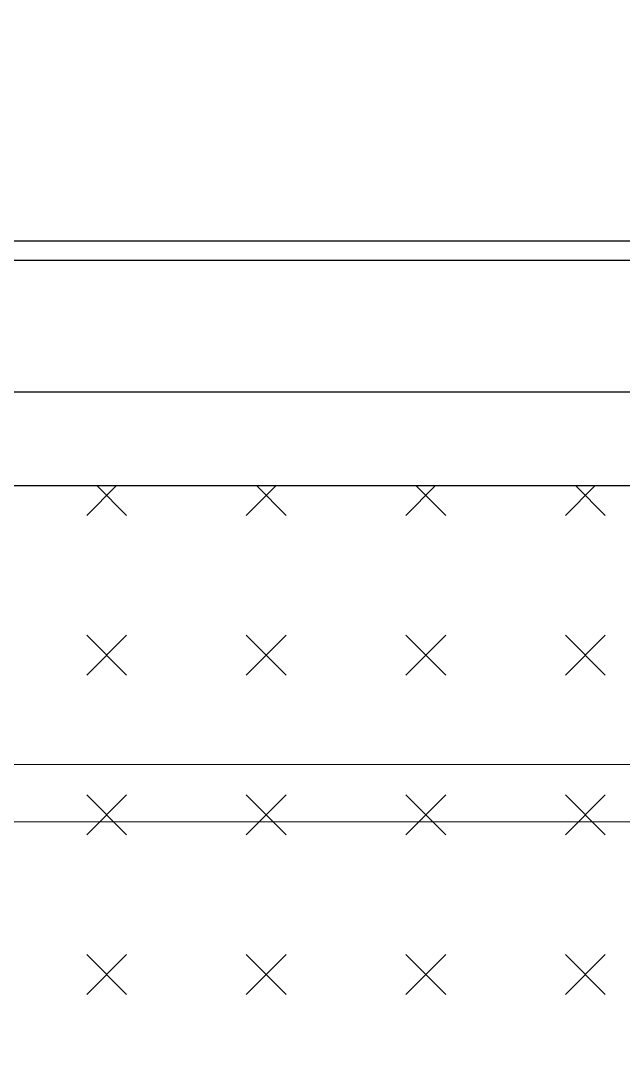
# Model space of a CAD drawing. Header units: millimetres. Extents: x 13515 to 183937, y -33900 to -660.
# Drawn here: x 121450.84 to 121463.38, y -19632.48 to -19611.1 of the extents above; entities that cross this region are included whole.
import ezdxf

# ---------------------------------------------------------------- set-up
doc = ezdxf.new("R2010")
doc.units = ezdxf.units.MM
doc.header["$LTSCALE"] = 100
doc.header["$MEASUREMENT"] = 0
doc.linetypes.add('HIDDEN2', pattern=[0.1875, 0.125, -0.0625])
doc.layers.get('0').update_dxf_attribs({"linetype": 'CONTINUOUS'})
for name, color, linetype in [('A0-000 XR 평면도$0$도크레벨러', 8, 'CONTINUOUS'), ('ELE7 (0.07)', 8, 'CONTINUOUS'), ('ELE9', 9, 'CONTINUOUS'), ('OVERHEAD DOOR - 1', 4, 'CONTINUOUS'), ('OVERHEAD DOOR - ELE', 9, 'CONTINUOUS'), ('주차-화물', 251, 'CONTINUOUS')]:
    doc.layers.add(name, color=color, linetype=linetype)

# ---------------------------------------------------------------- blocks, each defined once
blk = doc.blocks.new('A$C9dd89177')
at = {"layer": '주차-화물', "ltscale": 0.1}
blk.add_lwpolyline([(0, 0), (11000, 0), (11000, 3250), (0, 3250), (0, 0), (11000, 3250)], dxfattribs=at)
blk = doc.blocks.new('A$Ca9da7916')
at = {"layer": 'ELE7 (0.07)', "ltscale": 0.002}
blk.add_line((227, 4275), (227, 6725), dxfattribs=at)
at = {"layer": 'OVERHEAD DOOR - 1', "lineweight": 0}
for p, q in [((722, 6770.4), (722, 4229.6)), ((798, 4229.6), (798, 6770.4))]:
    blk.add_line(p, q, dxfattribs=at)
at = {"layer": 'OVERHEAD DOOR - ELE', "ltscale": 0.002}
blk.add_line((27, 6725), (27, 4275), dxfattribs=at)
blk = doc.blocks.new('A0-000 XR 평면도$0$A$C38510432')
at = {"layer": 'A0-000 XR 평면도$0$도크레벨러', "ltscale": 0.1}
h = blk.add_hatch(dxfattribs=at)
h.set_pattern_fill('CROSS', color=256, scale=600, angle=45)
h.set_pattern_definition([(45, (-8091212.42, -1472050.7), (1e-14, 212.1320344), [75, -225]), (135, (-8091159.39, -1472050.7), (-212.1320344, 3e-14), [75, -225])])
h.paths.add_polyline_path([(0, 1950), (2950, 1950), (2950, 50), (0, 50)])
for points in [[(0, 2000), (3000, 2000), (3000, 0), (0, 0)], [(0, 1950), (2950, 1950), (2950, 50), (0, 50)]]:
    blk.add_lwpolyline(points, close=True, dxfattribs=at)
blk = doc.blocks.new('FGHJ')
at = {"layer": 'ELE9', "linetype": 'HIDDEN2'}
blk.add_lwpolyline([(37195449.1, 67346.3), (37195449.1, 40346.3), (37042549.1, 40346.3), (37042549.1, 51346.3), (37030449.1, 51346.3), (37030449.1, -38303.7), (37200899.1, -38303.7)], dxfattribs=at)
at = {"layer": 'ELE9', "ltscale": 0.1, "rotation": 270}
for name, p in [('A$C9dd89177', (37177874.1, 51646.3)), ('A$Ca9da7916', (37173999.1, 40698.3))]:
    blk.add_blockref(name, p, dxfattribs=at)
at = {"layer": 'ELE9', "ltscale": 0.1, "xscale": -1, "rotation": 90}
blk.add_blockref('A0-000 XR 평면도$0$A$C38510432', (37180499.1, 40346.3), dxfattribs=at)

msp = doc.modelspace()

# ---------------------------------------------------------------- block references
at = {"xscale": 0.01565102769230769, "yscale": 0.01565102769230769, "zscale": 0.01565102769230769}
msp.add_blockref('FGHJ', (-460436.194, -20252.242), dxfattribs=at)

doc.saveas('drawing.dxf')
